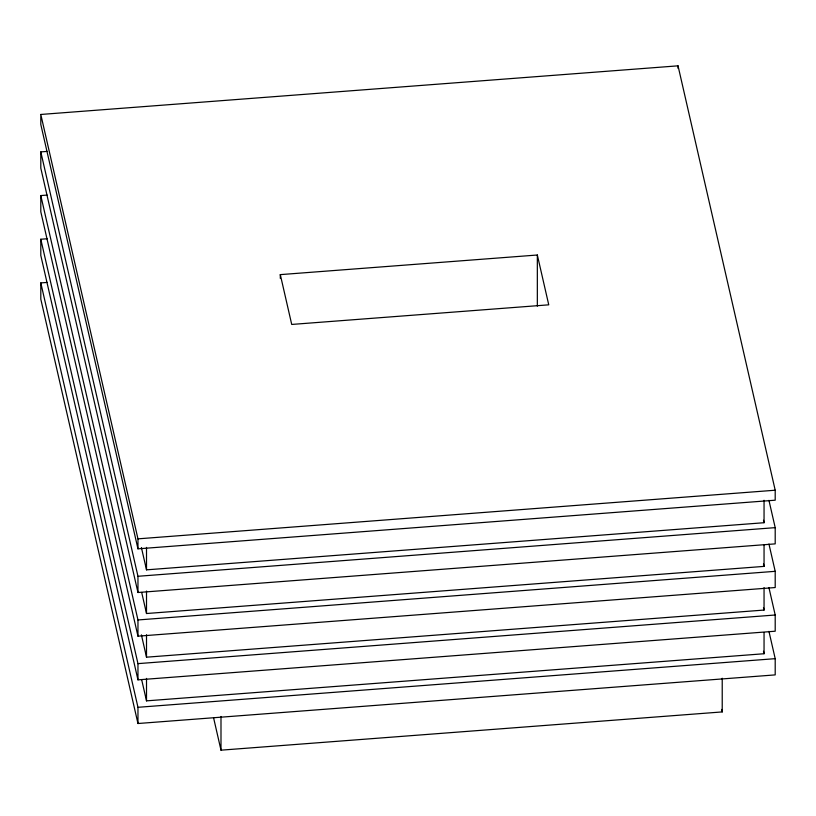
<?xml version="1.0" encoding="UTF-8"?>
<svg xmlns="http://www.w3.org/2000/svg" width="816" height="816" viewBox="0 0 816 816"><rect width="100%" height="100%" fill="white"/><g stroke="black" fill="none" stroke-linecap="round" stroke-linejoin="round"><path stroke-width="1.22" d="M40.8 114.464L678.035 65.831L775.2 490.222L775.2 500.198L137.965 548.831L40.8 124.45L40.8 114.464L137.965 538.846L137.965 548.831M768.947 500.351L775.2 527.646L775.2 543.874L137.965 592.508L40.8 168.116L40.8 151.898L47.144 151.409M768.947 544.027L775.2 571.322L775.2 587.54L137.965 636.174L40.8 211.793L40.8 195.565L47.144 195.085M768.947 587.693L775.2 614.999L775.2 631.217L137.965 679.85L40.8 255.459L40.8 239.241L47.144 238.762M768.947 631.37L775.2 658.665L775.2 674.893L137.965 723.517L40.8 299.135L40.8 282.917L47.144 282.428M280.306 274.625L537.336 255.01L548.75 304.827L291.72 324.442L280.306 274.625L280.306 278.368M137.965 538.846L775.2 490.222M141.403 547.526L146.513 569.843L764.051 522.719L764.051 500.259M40.8 151.898L137.965 576.28L775.2 527.646M141.688 592.436L146.513 613.52L764.051 566.386L764.051 545.18M40.8 195.565L137.965 619.956L775.2 571.322M141.403 634.868L146.513 657.186L764.051 610.062L764.051 587.602M40.8 239.241L137.965 663.632L775.2 614.999M141.688 679.779L146.513 700.862L764.051 653.738L764.051 632.522M40.8 282.917L137.965 707.299L775.2 658.665M213.608 717.907L220.993 750.169L722.221 711.919L722.221 678.229M763.48 520.241L764.051 522.719M763.48 563.907L764.051 566.386M763.48 607.583L764.051 610.062M763.48 651.25L764.051 653.738M721.66 709.43L722.221 711.919M678.035 65.831L678.035 68.33M537.336 255.01L537.336 306.163M220.993 716.479L220.993 750.169M146.513 547.383L146.513 569.843M146.513 591.059L146.513 613.52M146.513 634.736L146.513 657.186M146.513 678.402L146.513 700.862M137.965 576.28L137.965 592.508M137.965 619.956L137.965 636.174M137.965 663.632L137.965 679.85M137.965 707.299L137.965 723.517"/></g></svg>
